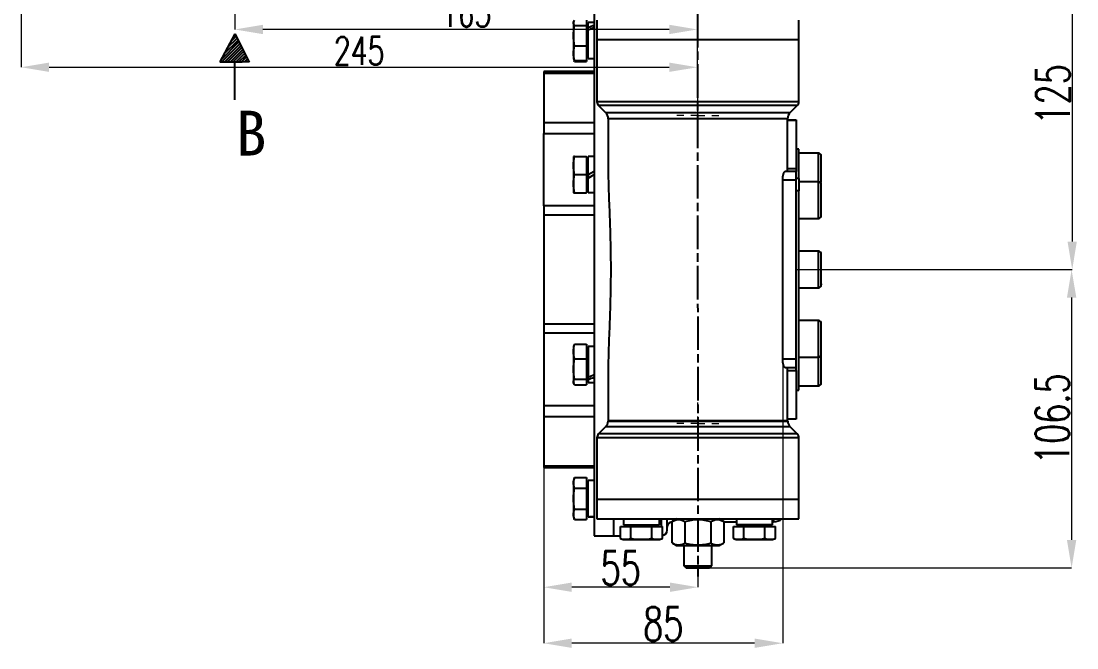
# Model space of a CAD drawing. Header units: millimetres. Extents: x 2384 to 4064, y 886 to 2074.
# Drawn here: x 2707.7 to 3084.3, y 1430.3 to 1654 of the extents above; entities that cross this region are included whole.
import ezdxf

# ---------------------------------------------------------------- set-up
doc = ezdxf.new("R2010")
doc.units = ezdxf.units.MM
doc.linetypes.add('AM_ISO08W050', pattern=[18, 12, -1.5, 3, -1.5])
for name, color, linetype, lineweight in [('10', 7, 'Continuous', 0), ('AM_5', 3, 'Continuous', 25), ('AM_7', 4, 'AM_ISO08W050', 25), ('文字', 7, 'Continuous', 13), ('标注', 3, 'Continuous', 13)]:
    doc.layers.add(name, color=color, linetype=linetype, lineweight=lineweight)
doc.layers.add('layer 1', color=7, linetype='Continuous')
doc.styles.add('SLDTEXTSTYLE1', font='txt.shx', dxfattribs={"width": 0.7, "bigfont": 'gbcbig.shx'})
doc.styles.add('STYLE1', font='txt.shx', dxfattribs={"width": 0.8, "height": 3, "bigfont": 'hzdx.shx'})
doc.dimstyles.new('SLDDIMSTYLE12$0', dxfattribs={"dimtxt": 12, "dimasz": 10, "dimexe": 0, "dimexo": 0.0625, "dimgap": 0.875, "dimtad": 1, "dimdec": 1, "dimlfac": 1.8, "dimrnd": 1e-09, "dimzin": 12, "dimdsep": 46, "dimtxsty": 'SLDTEXTSTYLE1', "dimcen": 0.09, "dimdle": 8.16, "dimclrd": 3, "dimclre": 3, "dimadec": 0, "dimazin": 3, "dimtfac": 1, "dimtdec": 1, "dimtofl": 0, "dimtmove": 0, "dimatfit": 3, "dimfxl": 0, "dimfrac": 2, "dimtolj": 1, "dimlwd": 5, "dimlwe": 5, "dimarcsym": 0})

# ---------------------------------------------------------------- blocks, each defined once
blk = doc.blocks.new('SW_CENTERMARKSYMBOL_5')
at = {"layer": '10', "color": 0}
for p, q in [((0, 1), (0, 1.5)), ((-1, 0), (-1.5, 0)), ((0, 0), (-0.5, 0)), ((0, 0), (0, 0.5)), ((0, 0), (0, -0.5)), ((0, 0), (0.5, 0)), ((1, 0), (1.5, 0)), ((0, -1), (0, -1.5))]:
    blk.add_line(p, q, dxfattribs=at)
blk = doc.blocks.new('SW_CENTERMARKSYMBOL_6')
at = {"layer": '10', "color": 0}
for p, q in [((0, 1), (0, 1.5)), ((-1, 0), (-1.5, 0)), ((0, 0), (-0.5, 0)), ((0, 0), (0, 0.5)), ((0, 0), (0, -0.5)), ((0, 0), (0.5, 0)), ((1, 0), (1.5, 0)), ((0, -1), (0, -1.5))]:
    blk.add_line(p, q, dxfattribs=at)
blk = doc.blocks.new('*D53')
at = {"layer": 'Defpoints', "color": 0, "transparency": 16777216}
for p in [(2707.74, 1785.17), (2948.88, 1689.67), (2948.88, 1637.54)]:
    blk.add_point(p, dxfattribs=at)
at = {"layer": '标注', "color": 3, "lineweight": 5, "transparency": 16777216}
blk.add_line((2707.74, 1785.1), (2707.74, 1637.54), dxfattribs=at)
at = {"layer": '标注', "color": 3, "linetype": 'Continuous', "lineweight": 5, "transparency": 16777216}
for p, q in [((2948.88, 1689.61), (2948.88, 1637.54)), ((2717.74, 1637.54), (2938.88, 1637.54))]:
    blk.add_line(p, q, dxfattribs=at)
at = {"layer": '标注', "color": 3, "transparency": 16777216}
for points in [[(2717.74, 1639.21), (2717.74, 1635.88), (2707.74, 1637.54)], [(2938.88, 1639.21), (2938.88, 1635.88), (2948.88, 1637.54)]]:
    blk.add_solid(points, dxfattribs=at)
at = {"layer": '标注', "color": 0, "transparency": 16777216, "insert": (2828.31, 1643.42), "char_height": 10, "attachment_point": 5, "style": 'SLDTEXTSTYLE1'}
blk.add_mtext('\\A1;245', dxfattribs=at)
blk = doc.blocks.new('*D60')
at = {"layer": 'Defpoints', "color": 0, "transparency": 16777216}
for p in [(2948.88, 1689.67), (2783.96, 1678.81), (2783.96, 1651.03)]:
    blk.add_point(p, dxfattribs=at)
at = {"layer": '标注', "color": 3, "lineweight": 5, "transparency": 16777216}
blk.add_line((2948.88, 1689.61), (2948.88, 1651.03), dxfattribs=at)
at = {"layer": '标注', "color": 3, "linetype": 'Continuous', "lineweight": 5, "transparency": 16777216}
for p, q in [((2783.96, 1678.75), (2783.96, 1651.03)), ((2938.88, 1651.03), (2793.96, 1651.03))]:
    blk.add_line(p, q, dxfattribs=at)
at = {"layer": '标注', "color": 3, "transparency": 16777216}
for points in [[(2793.96, 1652.7), (2793.96, 1649.36), (2783.96, 1651.03)], [(2938.88, 1652.7), (2938.88, 1649.36), (2948.88, 1651.03)]]:
    blk.add_solid(points, dxfattribs=at)
at = {"layer": '标注', "color": 0, "transparency": 16777216, "insert": (2866.42, 1656.91), "char_height": 10, "attachment_point": 5, "style": 'SLDTEXTSTYLE1'}
blk.add_mtext('\\A1;165', dxfattribs=at)
blk = doc.blocks.new('*D68')
at = {"layer": 'AM_5', "color": 3, "linetype": 'Continuous', "lineweight": 5, "transparency": 16777216}
for p, q in [((2894.1, 1494.67), (2894.1, 1451.99)), ((2939.1, 1451.99), (2904.1, 1451.99))]:
    blk.add_line(p, q, dxfattribs=at)
at = {"layer": 'AM_5', "color": 3, "lineweight": 5, "transparency": 16777216}
blk.add_line((2949.1, 1458.8), (2949.1, 1451.99), dxfattribs=at)
at = {"layer": 'AM_5', "color": 3, "transparency": 16777216}
for points in [[(2904.1, 1453.65), (2904.1, 1450.32), (2894.1, 1451.99)], [(2939.1, 1453.65), (2939.1, 1450.32), (2949.1, 1451.99)]]:
    blk.add_solid(points, dxfattribs=at)
at = {"layer": 'Defpoints', "color": 0, "transparency": 16777216}
for p in [(2894.1, 1494.73), (2949.1, 1458.86), (2894.1, 1451.99)]:
    blk.add_point(p, dxfattribs=at)
at = {"layer": 'AM_5', "color": 0, "transparency": 16777216, "insert": (2921.6, 1458.86), "char_height": 12, "attachment_point": 5, "style": 'SLDTEXTSTYLE1'}
blk.add_mtext('\\A1;55', dxfattribs=at)
blk = doc.blocks.new('*D69')
at = {"layer": 'AM_5', "color": 3, "lineweight": 5, "transparency": 16777216}
blk.add_line((3011.67, 1690.36), (3082.59, 1690.36), dxfattribs=at)
at = {"layer": 'AM_5', "color": 3, "linetype": 'Continuous', "lineweight": 5, "transparency": 16777216}
for p, q in [((3082.59, 1680.36), (3082.59, 1575.36)), ((2984.17, 1565.36), (3082.59, 1565.36))]:
    blk.add_line(p, q, dxfattribs=at)
at = {"layer": 'AM_5', "color": 3, "transparency": 16777216}
for points in [[(3080.92, 1680.36), (3084.25, 1680.36), (3082.59, 1690.36)], [(3080.92, 1575.36), (3084.25, 1575.36), (3082.59, 1565.36)]]:
    blk.add_solid(points, dxfattribs=at)
at = {"layer": 'Defpoints', "color": 0, "transparency": 16777216}
for p in [(3011.6, 1690.36), (2984.1, 1565.36), (3082.59, 1565.36)]:
    blk.add_point(p, dxfattribs=at)
at = {"layer": 'AM_5', "color": 0, "transparency": 16777216, "insert": (3075.71, 1627.86), "char_height": 12, "attachment_point": 5, "rotation": 90, "style": 'SLDTEXTSTYLE1'}
blk.add_mtext('\\A1;125', dxfattribs=at)
blk = doc.blocks.new('*D70')
at = {"layer": 'AM_5', "color": 3, "lineweight": 5, "transparency": 16777216}
blk.add_line((2984.17, 1565.36), (3082.37, 1565.36), dxfattribs=at)
at = {"layer": 'AM_5', "color": 3, "linetype": 'Continuous', "lineweight": 5, "transparency": 16777216}
for p, q in [((3082.37, 1555.36), (3082.37, 1468.86)), ((2949.17, 1458.86), (3082.37, 1458.86))]:
    blk.add_line(p, q, dxfattribs=at)
at = {"layer": 'AM_5', "color": 3, "transparency": 16777216}
for points in [[(3080.71, 1555.36), (3084.04, 1555.36), (3082.37, 1565.36)], [(3080.71, 1468.86), (3084.04, 1468.86), (3082.37, 1458.86)]]:
    blk.add_solid(points, dxfattribs=at)
at = {"layer": 'Defpoints', "color": 0, "transparency": 16777216}
for p in [(2984.1, 1565.36), (2949.1, 1458.86), (3082.37, 1458.86)]:
    blk.add_point(p, dxfattribs=at)
at = {"layer": 'AM_5', "color": 0, "transparency": 16777216, "insert": (3075.5, 1512.11), "char_height": 12, "attachment_point": 5, "rotation": 90, "style": 'SLDTEXTSTYLE1'}
blk.add_mtext('\\A1;106.5', dxfattribs=at)
blk = doc.blocks.new('*D61')
at = {"layer": 'AM_5', "color": 3, "lineweight": 5, "transparency": 16777216}
blk.add_line((2979.33, 1533.3), (2979.33, 1432), dxfattribs=at)
at = {"layer": 'AM_5', "color": 3, "linetype": 'Continuous', "lineweight": 5, "transparency": 16777216}
for p, q in [((2894.1, 1495.27), (2894.1, 1432)), ((2969.33, 1432), (2904.1, 1432))]:
    blk.add_line(p, q, dxfattribs=at)
at = {"layer": 'AM_5', "color": 3, "transparency": 16777216}
for points in [[(2904.1, 1433.66), (2904.1, 1430.33), (2894.1, 1432)], [(2969.33, 1433.66), (2969.33, 1430.33), (2979.33, 1432)]]:
    blk.add_solid(points, dxfattribs=at)
at = {"layer": 'Defpoints', "color": 0, "transparency": 16777216}
for p in [(2979.33, 1533.36), (2894.1, 1495.33), (2894.1, 1432)]:
    blk.add_point(p, dxfattribs=at)
at = {"layer": 'AM_5', "color": 0, "transparency": 16777216, "insert": (2936.72, 1438.87), "char_height": 12, "attachment_point": 5, "style": 'SLDTEXTSTYLE1'}
blk.add_mtext('\\A1;85', dxfattribs=at)

msp = doc.modelspace()

# ---------------------------------------------------------------- hatches: boundary and pattern name
at = {"layer": 'layer 1'}
h = msp.add_hatch(dxfattribs=at)
h.set_pattern_fill('ANSI31', color=256, scale=0.225)
h.set_pattern_definition([(45, (-4333.7264, 2849.08095), (-0.50513941, 0.50513941), [])])
h.paths.add_polyline_path([(2783.945, 1649.517), (2778.666, 1639.481), (2783.877, 1639.481), (2789.087, 1639.41)])

# ---------------------------------------------------------------- linework, layer by layer
at = {"color": 7, "linetype": 'Continuous', "lineweight": 25}
for p, q in [((2912.105, 1660.364), (2912.105, 1470.364)), ((2904.798, 1653.884), (2904.705, 1653.627)), ((2904.705, 1653.627), (2904.705, 1653.406)), ((2904.705, 1653.406), (2904.705, 1648.809)), ((2909.405, 1654.377), (2909.405, 1652.434)), ((2910.005, 1652.862), (2909.405, 1653.462)), ((2912.105, 1653.567), (2910.005, 1653.567)), ((2910.005, 1651.681), (2910.005, 1653.567)), ((2913.105, 1654.364), (2913.105, 1647.364)), ((2985.105, 1647.364), (2985.105, 1654.364)), ((2905.071, 1652.434), (2909.405, 1652.434)), ((2909.405, 1652.434), (2909.405, 1645.184)), ((2910.005, 1651.182), (2910.005, 1651.681)), ((2910.005, 1651.182), (2910.005, 1650.742)), ((2910.005, 1640.687), (2910.005, 1650.742)), ((2904.705, 1648.809), (2904.705, 1642.531)), ((2913.105, 1647.364), (2913.105, 1625.258)), ((2985.105, 1647.364), (2913.105, 1647.364)), ((2985.105, 1625.258), (2985.105, 1647.364)), ((2904.705, 1642.531), (2904.705, 1640.627)), ((2905.071, 1645.184), (2909.405, 1645.184)), ((2909.405, 1645.184), (2909.405, 1639.877)), ((2904.705, 1640.627), (2904.798, 1640.37)), ((2904.798, 1640.37), (2905.071, 1639.621)), ((2904.874, 1640.398), (2905.071, 1639.877)), ((2905.071, 1639.621), (2905.026, 1639.851)), ((2909.405, 1639.877), (2905.071, 1639.877)), ((2905.071, 1639.621), (2909.405, 1639.621)), ((2909.405, 1640.792), (2910.005, 1641.392)), ((2909.405, 1639.877), (2909.405, 1639.621)), ((2910.005, 1640.687), (2912.105, 1640.687)), ((2912.105, 1635.994), (2894.105, 1635.994)), ((2894.105, 1635.994), (2894.105, 1635.395)), ((2894.105, 1635.395), (2912.105, 1635.395)), ((2894.105, 1635.395), (2894.105, 1617.822)), ((2985.105, 1625.258), (2913.105, 1625.258)), ((2913.69, 1623.844), (2916.191, 1621.343)), ((2984.519, 1623.844), (2913.69, 1623.844)), ((2982.018, 1621.343), (2984.519, 1623.844)), ((2916.191, 1621.343), (2982.018, 1621.343)), ((2917.105, 1619.107), (2917.105, 1602.356)), ((2981.105, 1619.107), (2917.105, 1619.107)), ((2981.105, 1600.364), (2981.105, 1619.107)), ((2894.105, 1617.822), (2894.105, 1613.902)), ((2894.105, 1617.822), (2912.105, 1617.822)), ((2981.105, 1618.78), (2984.105, 1618.78)), ((2981.105, 1618.708), (2984.105, 1618.708)), ((2984.105, 1618.78), (2984.105, 1618.708)), ((2984.105, 1618.708), (2984.105, 1601.314)), ((2894.105, 1613.902), (2912.105, 1613.902)), ((2894.105, 1588.121), (2894.105, 1613.902)), ((2985.105, 1608.364), (2984.105, 1608.364)), ((2985.105, 1597.891), (2985.105, 1608.364)), ((2904.705, 1605.731), (2904.705, 1602.481)), ((2905.071, 1605.731), (2909.405, 1605.731)), ((2909.405, 1605.731), (2909.405, 1599.231)), ((2910.005, 1604.966), (2909.405, 1605.566)), ((2912.105, 1605.671), (2910.005, 1605.671)), ((2910.005, 1599.231), (2910.005, 1605.671)), ((2992.105, 1606.864), (2985.105, 1606.864)), ((2992.105, 1596.612), (2992.105, 1606.864)), ((2904.705, 1602.481), (2904.705, 1595.981)), ((2910.005, 1599.231), (2912.105, 1600.444)), ((2984.105, 1600.364), (2980.214, 1600.364)), ((2984.105, 1601.314), (2981.105, 1601.314)), ((2984.105, 1601.314), (2984.105, 1600.364)), ((2984.105, 1597.364), (2984.105, 1600.364)), ((2905.071, 1599.231), (2909.405, 1599.231)), ((2909.405, 1599.231), (2909.405, 1592.731)), ((2910.005, 1598.019), (2912.105, 1599.231)), ((2910.005, 1599.231), (2910.005, 1598.019)), ((2910.005, 1592.791), (2910.005, 1598.019)), ((2979.334, 1533.364), (2979.334, 1597.364)), ((2979.334, 1597.364), (2984.105, 1597.364)), ((2985.105, 1597.891), (2984.105, 1597.891)), ((2984.105, 1533.364), (2984.105, 1597.364)), ((2985.105, 1597.891), (2985.105, 1593.488)), ((2992.105, 1596.612), (2985.105, 1596.612)), ((2992.105, 1583.612), (2992.105, 1596.612)), ((2904.705, 1595.981), (2904.705, 1592.731)), ((2905.071, 1592.731), (2909.405, 1592.731)), ((2909.405, 1592.896), (2910.005, 1593.496)), ((2910.005, 1592.791), (2912.105, 1592.791)), ((2985.105, 1593.488), (2984.105, 1593.488)), ((2985.105, 1522.364), (2985.105, 1593.488)), ((2912.105, 1588.121), (2894.105, 1588.121)), ((2894.105, 1588.121), (2894.105, 1584.773)), ((2912.105, 1584.773), (2894.105, 1584.773)), ((2894.105, 1584.773), (2894.105, 1545.954)), ((2985.105, 1583.612), (2992.105, 1583.612)), ((2992.105, 1571.864), (2985.105, 1571.864)), ((2992.105, 1558.864), (2992.105, 1571.864)), ((2985.105, 1558.864), (2992.105, 1558.864)), ((2894.105, 1545.954), (2912.105, 1545.954)), ((2894.105, 1545.954), (2894.105, 1542.607)), ((2992.105, 1547.115), (2985.105, 1547.115)), ((2992.105, 1534.115), (2992.105, 1547.115)), ((2912.105, 1542.607), (2894.105, 1542.607)), ((2894.105, 1542.607), (2894.105, 1516.825)), ((2904.798, 1538.253), (2904.705, 1537.996)), ((2904.705, 1537.996), (2904.705, 1536.092)), ((2905.071, 1538.746), (2904.874, 1538.225)), ((2905.071, 1538.746), (2909.405, 1538.746)), ((2909.405, 1538.746), (2909.405, 1533.439)), ((2910.005, 1537.231), (2909.405, 1537.831)), ((2912.105, 1537.936), (2910.005, 1537.936)), ((2910.005, 1537.936), (2910.005, 1526.942)), ((2904.705, 1536.092), (2904.705, 1529.814)), ((2905.071, 1533.439), (2909.405, 1533.439)), ((2909.405, 1533.439), (2909.405, 1526.189)), ((2984.105, 1533.364), (2979.334, 1533.364)), ((2984.105, 1530.364), (2984.105, 1533.364)), ((2985.105, 1534.115), (2992.105, 1534.115)), ((2992.105, 1523.864), (2992.105, 1534.115)), ((2904.705, 1529.814), (2904.705, 1525.218)), ((2980.214, 1530.364), (2984.105, 1530.364)), ((2981.105, 1511.464), (2981.105, 1530.364)), ((2981.105, 1529.342), (2984.105, 1529.342)), ((2984.105, 1529.342), (2984.105, 1530.364)), ((2984.105, 1529.342), (2984.105, 1511.947)), ((2904.705, 1525.218), (2904.705, 1524.996)), ((2904.705, 1524.996), (2904.798, 1524.739)), ((2905.071, 1526.189), (2909.405, 1526.189)), ((2909.405, 1526.189), (2909.405, 1524.246)), ((2909.405, 1525.161), (2910.005, 1525.761)), ((2910.005, 1526.942), (2910.005, 1526.675)), ((2910.005, 1526.675), (2910.005, 1526.167)), ((2910.005, 1526.167), (2910.005, 1525.056)), ((2910.005, 1525.056), (2912.105, 1525.056)), ((2917.105, 1528.371), (2917.105, 1511.464)), ((2905.071, 1524.246), (2909.405, 1524.246)), ((2984.105, 1522.364), (2985.105, 1522.364)), ((2985.105, 1523.864), (2992.105, 1523.864)), ((2894.105, 1516.825), (2912.105, 1516.825)), ((2894.105, 1516.825), (2894.105, 1512.905)), ((2894.105, 1512.905), (2912.105, 1512.905)), ((2894.105, 1512.905), (2894.105, 1495.332)), ((2917.105, 1511.464), (2917.069, 1511.237)), ((2917.069, 1511.237), (2981.141, 1511.237)), ((2917.105, 1511.464), (2981.105, 1511.464)), ((2984.105, 1511.947), (2981.105, 1511.947)), ((2981.141, 1511.237), (2981.105, 1511.464)), ((2916.191, 1509.214), (2913.69, 1506.713)), ((2984.519, 1506.713), (2913.69, 1506.713)), ((2982.018, 1509.214), (2916.191, 1509.214)), ((2984.519, 1506.713), (2982.018, 1509.214)), ((2913.105, 1505.298), (2913.105, 1483.364)), ((2985.105, 1505.298), (2913.105, 1505.298)), ((2985.105, 1483.364), (2985.105, 1505.298)), ((2894.105, 1495.332), (2912.105, 1495.332)), ((2894.105, 1495.332), (2894.105, 1494.733)), ((2894.105, 1494.733), (2912.105, 1494.733)), ((2905.071, 1491.106), (2904.705, 1490.1)), ((2905.071, 1491.106), (2909.405, 1491.106)), ((2909.405, 1491.106), (2909.405, 1487.353)), ((2904.705, 1490.1), (2904.705, 1489.23)), ((2904.705, 1489.23), (2904.705, 1483.6)), ((2905.071, 1487.353), (2909.405, 1487.353)), ((2910.005, 1489.335), (2909.405, 1489.935)), ((2909.405, 1487.353), (2909.405, 1479.848)), ((2912.105, 1490.04), (2910.005, 1490.04)), ((2910.005, 1477.16), (2910.005, 1490.04)), ((2904.705, 1483.6), (2904.705, 1477.971)), ((2905.071, 1479.848), (2909.405, 1479.848)), ((2909.405, 1479.848), (2909.405, 1476.095)), ((2913.105, 1483.364), (2913.105, 1476.364)), ((2913.105, 1483.364), (2985.105, 1483.364)), ((2985.105, 1476.364), (2985.105, 1483.364)), ((2904.705, 1477.971), (2904.705, 1477.1)), ((2904.705, 1477.1), (2905.071, 1476.095)), ((2905.071, 1476.095), (2909.405, 1476.095)), ((2909.405, 1477.265), (2910.005, 1477.865)), ((2910.005, 1477.16), (2912.105, 1477.16)), ((2913.105, 1476.364), (2985.105, 1476.364)), ((2919.105, 1470.364), (2919.105, 1476.364)), ((2922.512, 1476.364), (2922.512, 1474.264)), ((2935.392, 1474.264), (2935.392, 1476.364)), ((2936.105, 1473.664), (2936.105, 1476.364)), ((2941.48, 1476.364), (2939.867, 1475.433)), ((2940.105, 1476.364), (2940.105, 1475.57)), ((2958.342, 1475.433), (2956.73, 1476.364)), ((2962.817, 1476.364), (2962.817, 1474.264)), ((2975.697, 1474.264), (2975.697, 1476.364)), ((2976.105, 1476.364), (2976.105, 1475.364)), ((2921.447, 1469.33), (2921.447, 1473.664)), ((2921.447, 1473.664), (2925.137, 1473.664)), ((2922.512, 1474.264), (2935.392, 1474.264)), ((2923.217, 1474.264), (2922.617, 1473.664)), ((2925.137, 1469.33), (2925.137, 1473.664)), ((2925.137, 1473.664), (2932.642, 1473.664)), ((2932.642, 1469.33), (2932.642, 1473.664)), ((2932.642, 1473.664), (2936.457, 1473.664)), ((2935.287, 1473.664), (2934.687, 1474.264)), ((2936.457, 1469.33), (2936.457, 1473.664)), ((2939.867, 1467.795), (2939.867, 1475.433)), ((2944.486, 1475.433), (2944.486, 1467.795)), ((2953.723, 1475.433), (2953.723, 1467.795)), ((2958.342, 1475.433), (2958.342, 1467.795)), ((2958.342, 1475.364), (2962.817, 1475.364)), ((2961.752, 1469.33), (2961.752, 1473.664)), ((2961.752, 1473.664), (2965.442, 1473.664)), ((2975.697, 1474.264), (2962.817, 1474.264)), ((2963.522, 1474.264), (2962.922, 1473.664)), ((2965.442, 1469.33), (2965.442, 1473.664)), ((2965.442, 1473.664), (2972.947, 1473.664)), ((2972.947, 1469.33), (2972.947, 1473.664)), ((2972.947, 1473.664), (2976.762, 1473.664)), ((2975.592, 1473.664), (2974.992, 1474.264)), ((2975.697, 1475.364), (2976.105, 1475.364)), ((2976.762, 1469.33), (2976.762, 1473.664)), ((2912.105, 1470.364), (2919.105, 1470.364)), ((2919.105, 1470.364), (2921.447, 1470.364)), ((2921.447, 1469.33), (2922.452, 1468.964)), ((2922.452, 1468.964), (2923.292, 1468.964)), ((2923.292, 1468.964), (2928.89, 1468.964)), ((2928.89, 1468.964), (2934.55, 1468.964)), ((2934.55, 1468.964), (2935.452, 1468.964)), ((2935.452, 1468.964), (2936.457, 1469.33)), ((2961.752, 1469.33), (2962.757, 1468.964)), ((2962.757, 1468.964), (2963.597, 1468.964)), ((2963.597, 1468.964), (2969.195, 1468.964)), ((2969.195, 1468.964), (2974.855, 1468.964)), ((2974.855, 1468.964), (2975.757, 1468.964)), ((2975.757, 1468.964), (2976.762, 1469.33)), ((2939.867, 1467.795), (2941.48, 1466.864)), ((2941.48, 1466.864), (2956.73, 1466.864)), ((2944.105, 1466.864), (2944.105, 1459.676)), ((2954.105, 1459.676), (2954.105, 1466.864)), ((2956.73, 1466.864), (2958.342, 1467.795)), ((2944.105, 1459.676), (2944.917, 1458.864)), ((2944.105, 1459.676), (2954.105, 1459.676)), ((2944.917, 1458.864), (2953.293, 1458.864)), ((2953.293, 1458.864), (2954.105, 1459.676))]:
    msp.add_line(p, q, dxfattribs=at)
for centre, radius, start, end in [((2915.105, 1625.258), 2, 180, 225), ((2983.105, 1625.258), 2, 315, 0), ((2914.106, 1619.186), 3, 358.48693, 45.95207), ((2984.104, 1619.186), 3, 134.04793, 181.51307), ((2992.105, 1605.864), 1, 0, 90), ((2992.105, 1595.612), 1, 0, 90), ((2992.105, 1584.612), 1, 270, 0), ((2992.105, 1570.864), 1, 0, 90), ((2992.105, 1559.864), 1, 270, 0), ((2992.105, 1546.115), 1, 0, 90), ((2992.105, 1535.115), 1, 270, 0), ((2992.105, 1524.864), 1, 270, 0), ((2914.07, 1511.335), 3, 315, 358.13508), ((2984.139, 1511.335), 3, 181.86492, 225), ((2915.105, 1505.298), 2, 135, 180), ((2983.105, 1505.298), 2, 0, 45), ((2976.105, 1480.364), 5, 270, 306.8699), ((2936.105, 1472.364), 2, 280.15623, 0), ((2940.105, 1473.364), 2, 96.82298, 180)]:
    msp.add_arc(centre, radius, start, end, dxfattribs=at)
for centre, major_axis, ratio, start_param, end_param in [((2910.005, 1647.127), (11.01, 5.224), 0.3419987, 1.2205244, 1.409921), ((2912.105, 1647.127), (11.01, 5.224), 0.3419987, 1.409921, 1.5993177), ((2910.005, 1531.496), (11.01, 5.224), 0.3419987, 4.5515137, 4.7409104), ((2912.105, 1531.496), (11.01, 5.224), 0.3419987, 4.362117, 4.5515137), ((2910.005, 1483.6), (11.154, 0), 0.5773503, 4.712389, 4.9017857), ((2912.105, 1483.6), (11.154, 0), 0.5773503, 4.6181162, 4.712389)]:
    msp.add_ellipse(centre, major_axis=major_axis, ratio=ratio, start_param=start_param, end_param=end_param, dxfattribs=at)
for points in [[(2904.705, 1653.406), (2904.705, 1653.732), (2904.845, 1654.056), (2905.071, 1654.377)], [(2905.071, 1652.434), (2904.845, 1652.755), (2904.705, 1653.079), (2904.705, 1653.406)], [(2904.705, 1648.809), (2904.705, 1650.029), (2904.845, 1651.236), (2905.071, 1652.434)], [(2905.071, 1645.184), (2904.845, 1646.383), (2904.705, 1647.59), (2904.705, 1648.809)], [(2904.705, 1642.531), (2904.705, 1643.424), (2904.845, 1644.307), (2905.071, 1645.184)], [(2905.071, 1639.877), (2904.845, 1640.755), (2904.705, 1641.638), (2904.705, 1642.531)], [(2904.705, 1602.481), (2904.705, 1603.575), (2904.845, 1604.657), (2905.071, 1605.731)], [(2905.071, 1605.731), (2904.845, 1605.731), (2904.705, 1605.731), (2904.705, 1605.731)], [(2905.071, 1599.231), (2904.845, 1600.306), (2904.705, 1601.388), (2904.705, 1602.481)], [(2904.705, 1595.981), (2904.705, 1597.075), (2904.845, 1598.157), (2905.071, 1599.231)], [(2905.071, 1592.731), (2904.845, 1593.806), (2904.705, 1594.888), (2904.705, 1595.981)], [(2904.705, 1592.731), (2904.705, 1592.731), (2904.845, 1592.731), (2905.071, 1592.731)], [(2904.705, 1536.092), (2904.705, 1536.985), (2904.845, 1537.869), (2905.071, 1538.746)], [(2905.071, 1533.439), (2904.845, 1534.316), (2904.705, 1535.199), (2904.705, 1536.092)], [(2904.705, 1529.814), (2904.705, 1531.034), (2904.845, 1532.24), (2905.071, 1533.439)], [(2905.071, 1526.189), (2904.845, 1527.387), (2904.705, 1528.594), (2904.705, 1529.814)], [(2904.705, 1525.218), (2904.705, 1525.545), (2904.845, 1525.868), (2905.071, 1526.189)], [(2905.071, 1524.246), (2904.845, 1524.568), (2904.705, 1524.891), (2904.705, 1525.218)], [(2904.705, 1489.23), (2904.705, 1489.861), (2904.845, 1490.485), (2905.071, 1491.106)], [(2905.071, 1487.353), (2904.845, 1487.974), (2904.705, 1488.598), (2904.705, 1489.23)], [(2904.705, 1483.6), (2904.705, 1484.863), (2904.845, 1486.112), (2905.071, 1487.353)], [(2905.071, 1479.848), (2904.845, 1481.088), (2904.705, 1482.338), (2904.705, 1483.6)], [(2904.705, 1477.971), (2904.705, 1478.603), (2904.845, 1479.227), (2905.071, 1479.848)], [(2905.071, 1476.095), (2904.845, 1476.715), (2904.705, 1477.34), (2904.705, 1477.971)], [(2923.292, 1468.964), (2922.671, 1468.964), (2922.057, 1469.104), (2921.447, 1469.33)], [(2925.137, 1469.33), (2924.527, 1469.104), (2923.913, 1468.964), (2923.292, 1468.964)], [(2928.89, 1468.964), (2927.627, 1468.964), (2926.378, 1469.104), (2925.137, 1469.33)], [(2932.642, 1469.33), (2931.402, 1469.104), (2930.153, 1468.964), (2928.89, 1468.964)], [(2934.55, 1468.964), (2933.908, 1468.964), (2933.273, 1469.104), (2932.642, 1469.33)], [(2936.457, 1469.33), (2935.827, 1469.104), (2935.192, 1468.964), (2934.55, 1468.964)], [(2963.597, 1468.964), (2962.976, 1468.964), (2962.362, 1469.104), (2961.752, 1469.33)], [(2965.442, 1469.33), (2964.832, 1469.104), (2964.218, 1468.964), (2963.597, 1468.964)], [(2969.195, 1468.964), (2967.932, 1468.964), (2966.683, 1469.104), (2965.442, 1469.33)], [(2972.947, 1469.33), (2971.707, 1469.104), (2970.458, 1468.964), (2969.195, 1468.964)], [(2974.855, 1468.964), (2974.213, 1468.964), (2973.578, 1469.104), (2972.947, 1469.33)], [(2976.762, 1469.33), (2976.132, 1469.104), (2975.497, 1468.964), (2974.855, 1468.964)]]:
    msp.add_open_spline(points, degree=3, dxfattribs=at)
for points, knots in [([(2993.105, 1596.475), (2993.105, 1597.244), (2993.105, 1598.224), (2993.105, 1600.358), (2993.105, 1601.463), (2993.105, 1603.473), (2993.105, 1604.332), (2993.105, 1605.541), (2993.105, 1605.864), (2993.105, 1605.864)], [0, 0, 0, 0, 0.25, 0.25, 0.5, 0.5, 0.75, 0.75, 1, 1, 1, 1]), ([(2917.105, 1602.356), (2917.105, 1599.414), (2917.176, 1596.435), (2917.367, 1590.405), (2917.487, 1587.355), (2917.71, 1581.18), (2917.812, 1578.056), (2917.92, 1573.312), (2917.948, 1571.717), (2917.986, 1568.538), (2917.995, 1566.953), (2917.996, 1562.21), (2917.956, 1559.063), (2917.816, 1552.801), (2917.714, 1549.686), (2917.547, 1545.037), (2917.489, 1543.49), (2917.376, 1540.406), (2917.321, 1538.869), (2917.176, 1534.304), (2917.105, 1531.312), (2917.105, 1528.371)], [0, 0, 0, 0, 0.125, 0.125, 0.25, 0.25, 0.375, 0.375, 0.4375, 0.4375, 0.5, 0.5, 0.625, 0.625, 0.75, 0.75, 0.8125, 0.8125, 0.875, 0.875, 1, 1, 1, 1]), ([(2979.334, 1597.364), (2979.334, 1597.566), (2979.341, 1597.764), (2979.368, 1598.154), (2979.388, 1598.348), (2979.441, 1598.713), (2979.472, 1598.886), (2979.545, 1599.213), (2979.586, 1599.365), (2979.673, 1599.638), (2979.72, 1599.761), (2979.818, 1599.976), (2979.867, 1600.066), (2979.967, 1600.213), (2980.018, 1600.269), (2980.118, 1600.345), (2980.166, 1600.364), (2980.214, 1600.364)], [0, 0, 0, 0, 0.125, 0.125, 0.25, 0.25, 0.375, 0.375, 0.5, 0.5, 0.625, 0.625, 0.75, 0.75, 0.875, 0.875, 1, 1, 1, 1]), ([(2993.105, 1584.612), (2993.105, 1584.612), (2993.105, 1585.192), (2993.105, 1587.255), (2993.105, 1588.654), (2993.105, 1591.571), (2993.105, 1592.97), (2993.105, 1595.033), (2993.105, 1595.612), (2993.105, 1595.612)], [0, 0, 0, 0, 0.25, 0.25, 0.5, 0.5, 0.75, 0.75, 1, 1, 1, 1]), ([(2993.105, 1560.307), (2993.105, 1560.184), (2993.105, 1559.93), (2993.105, 1559.827), (2993.105, 1559.941), (2993.105, 1560.378), (2993.105, 1561.38), (2993.105, 1562.861), (2993.105, 1564.236), (2993.105, 1565.364), (2993.105, 1566.488), (2993.105, 1567.879), (2993.105, 1568.712), (2993.105, 1570.805)], [0, 0, 0, 0, 0.0714521, 0.1463666, 0.2212811, 0.2946388, 0.4309111, 0.5671833, 0.640541, 0.7154555, 0.79037, 0.8637278, 1, 1, 1, 1]), ([(2993.105, 1560.307), (2993.105, 1560.181), (2993.105, 1559.922), (2993.105, 1559.883), (2993.105, 1559.864)], [0, 0, 0, 0, 0.4881723, 1, 1, 1, 1]), ([(2993.105, 1540.615), (2993.105, 1542.074), (2993.105, 1543.473), (2993.105, 1545.535), (2993.105, 1546.115), (2993.105, 1546.115)], [0, 0, 0, 0, 0.5, 0.5, 1, 1, 1, 1]), ([(2993.105, 1535.115), (2993.105, 1535.115), (2993.105, 1535.694), (2993.105, 1537.757), (2993.105, 1539.156), (2993.105, 1540.615)], [0, 0, 0, 0, 0.5, 0.5, 1, 1, 1, 1]), ([(2980.214, 1530.364), (2980.166, 1530.364), (2980.118, 1530.383), (2980.019, 1530.457), (2979.968, 1530.513), (2979.867, 1530.661), (2979.818, 1530.751), (2979.721, 1530.964), (2979.674, 1531.088), (2979.586, 1531.361), (2979.546, 1531.511), (2979.473, 1531.836), (2979.441, 1532.013), (2979.389, 1532.377), (2979.368, 1532.566), (2979.341, 1532.96), (2979.334, 1533.161), (2979.334, 1533.364)], [0, 0, 0, 0, 0.125, 0.125, 0.25, 0.25, 0.375, 0.375, 0.5, 0.5, 0.625, 0.625, 0.75, 0.75, 0.875, 0.875, 1, 1, 1, 1]), ([(2993.105, 1524.85), (2993.105, 1527.244), (2993.105, 1528.224), (2993.105, 1530.358), (2993.105, 1531.463), (2993.105, 1533.473), (2993.105, 1534.332), (2993.105, 1535.541), (2993.105, 1535.864), (2993.105, 1535.864)], [0, 0, 0, 0, 0.25, 0.25, 0.5, 0.5, 0.75, 0.75, 1, 1, 1, 1]), ([(2938.105, 1472.364), (2938.105, 1472.459), (2938.105, 1472.651), (2938.105, 1474.011), (2938.105, 1475.612), (2938.105, 1476.364)], [0, 0, 0, 0, 0.3450318, 0.692311, 1, 1, 1, 1]), ([(2939.867, 1475.433), (2940.244, 1475.65), (2940.624, 1475.83), (2941.392, 1476.078), (2941.779, 1476.147), (2942.368, 1476.147), (2942.566, 1476.131), (2942.956, 1476.066), (2943.15, 1476.017), (2943.728, 1475.83), (2944.108, 1475.651), (2944.486, 1475.433)], [0, 0, 0, 0, 0.25, 0.25, 0.5, 0.5, 0.625, 0.625, 0.75, 0.75, 1, 1, 1, 1]), ([(2944.486, 1475.433), (2945.24, 1475.65), (2946, 1475.83), (2947.535, 1476.078), (2948.31, 1476.147), (2949.488, 1476.147), (2949.883, 1476.131), (2950.663, 1476.066), (2951.051, 1476.017), (2952.207, 1475.83), (2952.968, 1475.651), (2953.723, 1475.433)], [0, 0, 0, 0, 0.25, 0.25, 0.5, 0.5, 0.625, 0.625, 0.75, 0.75, 1, 1, 1, 1]), ([(2953.723, 1475.433), (2954.101, 1475.65), (2954.48, 1475.83), (2955.248, 1476.078), (2955.636, 1476.147), (2956.225, 1476.147), (2956.422, 1476.131), (2956.812, 1476.066), (2957.006, 1476.017), (2957.584, 1475.83), (2957.965, 1475.651), (2958.342, 1475.433)], [0, 0, 0, 0, 0.25, 0.25, 0.5, 0.5, 0.625, 0.625, 0.75, 0.75, 1, 1, 1, 1]), ([(2939.867, 1467.795), (2940.244, 1467.577), (2940.624, 1467.398), (2941.392, 1467.149), (2941.779, 1467.081), (2942.368, 1467.08), (2942.566, 1467.097), (2942.956, 1467.162), (2943.15, 1467.21), (2943.728, 1467.397), (2944.108, 1467.577), (2944.486, 1467.795)], [0, 0, 0, 0, 0.25, 0.25, 0.5, 0.5, 0.625, 0.625, 0.75, 0.75, 1, 1, 1, 1]), ([(2944.486, 1467.795), (2945.24, 1467.577), (2946, 1467.398), (2947.535, 1467.149), (2948.31, 1467.081), (2949.488, 1467.08), (2949.883, 1467.097), (2950.663, 1467.162), (2951.051, 1467.21), (2952.207, 1467.397), (2952.968, 1467.577), (2953.723, 1467.795)], [0, 0, 0, 0, 0.25, 0.25, 0.5, 0.5, 0.625, 0.625, 0.75, 0.75, 1, 1, 1, 1]), ([(2953.723, 1467.795), (2954.101, 1467.577), (2954.48, 1467.398), (2955.248, 1467.149), (2955.636, 1467.081), (2956.225, 1467.08), (2956.422, 1467.097), (2956.812, 1467.162), (2957.006, 1467.21), (2957.584, 1467.397), (2957.965, 1467.577), (2958.342, 1467.795)], [0, 0, 0, 0, 0.25, 0.25, 0.5, 0.5, 0.625, 0.625, 0.75, 0.75, 1, 1, 1, 1])]:
    msp.add_open_spline(points, degree=3, knots=knots, dxfattribs=at)
at = {"layer": 'AM_7'}
msp.add_line((2948.876, 1692.648), (2949.108, 1455.864), dxfattribs=at)
at = {"layer": 'layer 1'}
for p, q in [((2783.945, 1649.517), (2778.666, 1639.481)), ((2783.945, 1649.517), (2789.087, 1639.41)), ((2778.666, 1639.481), (2786.525, 1639.481)), ((2789.087, 1639.41), (2781.229, 1639.517)), ((2783.877, 1639.481), (2783.877, 1625.886))]:
    msp.add_line(p, q, dxfattribs=at)

# ---------------------------------------------------------------- block references
at = {"layer": '10', "xscale": 5, "yscale": 5, "zscale": 5}
for name, p in [('SW_CENTERMARKSYMBOL_5', (2949.105, 1620.364)), ('SW_CENTERMARKSYMBOL_6', (2949.105, 1510.364))]:
    msp.add_blockref(name, p, dxfattribs=at)

# ---------------------------------------------------------------- texts
at = {"layer": '文字', "insert": (2789.774, 1614.03), "char_height": 16, "width": 240, "attachment_point": 5, "style": 'STYLE1'}
msp.add_mtext('\\pt176;{\\fSimSun|b0|i0|c134|p2;\\W1;B}', dxfattribs=at)

# ---------------------------------------------------------------- dimensions: what is measured, and where the dimension line sits
at = {"layer": 'AM_5'}
for base, p1, p2, picture, middle in [((3082.585, 1565.364), (3011.605, 1690.364), (2984.105, 1565.364), '*D69', (3075.71, 1627.864)), ((3082.374, 1458.864), (2984.105, 1565.364), (2949.105, 1458.864), '*D70', (3075.499, 1512.114))]:
    dim = msp.add_linear_dim(base=base, p1=p1, p2=p2, angle=90, dimstyle='SLDDIMSTYLE12$0', override={"dimlfac": 1, "dimpost": ''}, dxfattribs=at)
    dim.commit()
    dim.dimension.update_dxf_attribs({"geometry": picture, "text_midpoint": middle})
dim = msp.add_linear_dim(base=(2894.105, 1431.998), p1=(2979.334, 1533.364), p2=(2894.105, 1495.332), text='85', dimstyle='SLDDIMSTYLE12$0', override={"dimlfac": 1, "dimpost": ''}, dxfattribs=at)
dim.commit()
dim.dimension.update_dxf_attribs({"geometry": '*D61', "text_midpoint": (2936.719, 1438.873)})
dim = msp.add_linear_dim(base=(2894.105, 1451.988), p1=(2949.105, 1458.864), p2=(2894.105, 1494.733), dimstyle='SLDDIMSTYLE12$0', override={"dimlfac": 1}, dxfattribs=at)
dim.commit()
dim.dimension.update_dxf_attribs({"geometry": '*D68', "text_midpoint": (2921.605, 1451.988), "dimtype": 160})
at = {"layer": '标注'}
dim = msp.add_linear_dim(base=(2948.879, 1637.543), p1=(2707.741, 1785.165), p2=(2948.879, 1689.67), text='245', dimstyle='SLDDIMSTYLE12$0', override={"dimtxt": 10, "dimtdec": 3, "dimtzin": 0}, dxfattribs=at)
dim.commit()
dim.dimension.update_dxf_attribs({"geometry": '*D53', "text_midpoint": (2828.31, 1637.543), "dimtype": 160})
dim = msp.add_linear_dim(base=(2783.96, 1651.031), p1=(2948.879, 1689.67), p2=(2783.96, 1678.81), text='165', dimstyle='SLDDIMSTYLE12$0', override={"dimtxt": 10, "dimtdec": 3, "dimtzin": 0}, dxfattribs=at)
dim.commit()
dim.dimension.update_dxf_attribs({"geometry": '*D60', "text_midpoint": (2866.419, 1656.906)})

doc.saveas('drawing.dxf')
